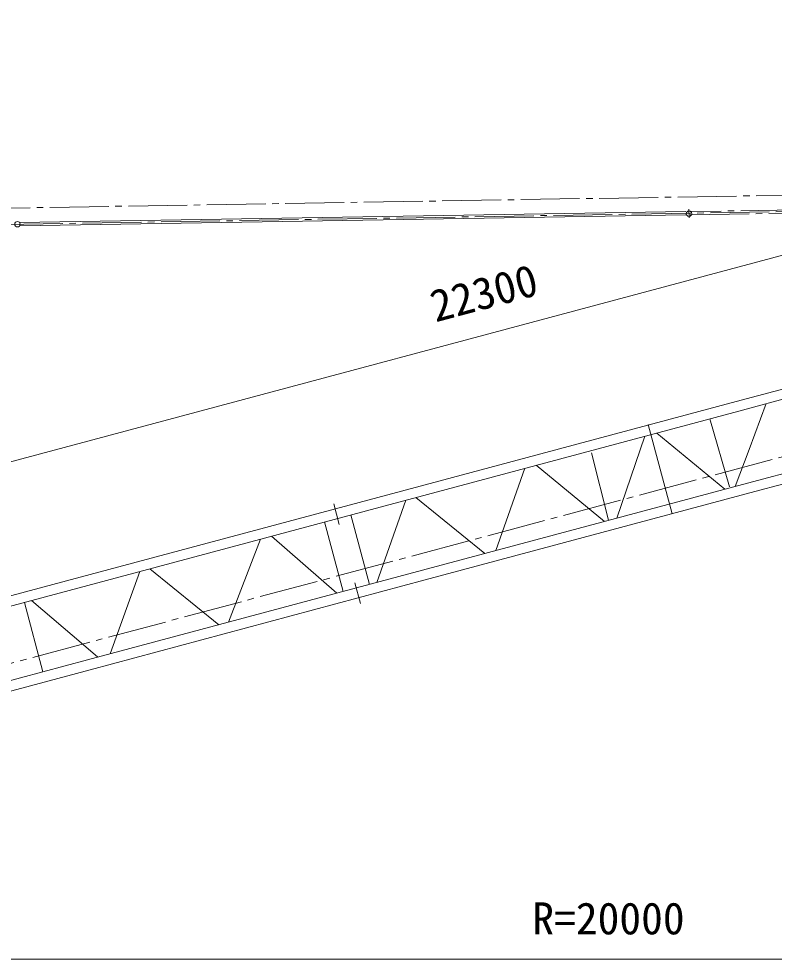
# Model space of a CAD drawing. Units: millimetres, scale not verified. Extents: x -17786 to 17808, y -24773 to 27267.
# Drawn here: x -7519 to -590, y 9153 to 17783 of the extents above; entities that cross this region are included whole.
import ezdxf
from ezdxf.enums import TextEntityAlignment as Align

# ---------------------------------------------------------------- set-up
doc = ezdxf.new("R2010")
doc.units = ezdxf.units.MM
doc.header["$LTSCALE"] = 60
doc.linetypes.add('CHAIN2', pattern=[12, 9, -1, 1, -1])
for name, color, linetype, lineweight in [('0-2_01 細線', 7, 'Continuous', 18), ('0-3_05 寸法', 7, 'Continuous', 18), ('0-4_10 当社外形線', 3, 'Continuous', 18), ('0-5_12 当社中心線', 3, 'CHAIN2', 18), ('0-7_20 躯体・土木、外形線', 1, 'Continuous', 18)]:
    doc.layers.add(name, color=color, linetype=linetype, lineweight=lineweight)
doc.styles.add('ＭＳ ゴシック', font='')
doc.styles.get('ＭＳ ゴシック').set_extended_font_data('MS Gothic')

msp = doc.modelspace()

# ---------------------------------------------------------------- linework, layer by layer
at = {"layer": '0-2_01 細線'}
for p, q in [((-4010.05, 13447.54), (-938.46, 14270.77)), ((-915.17, 14183.84), (-3986.76, 13360.61)), ((-1179.63, 14112.96), (-1001.61, 13487.72)), ((-1744.9, 14059.4), (-1525.51, 13240.62)), ((-1667.68, 13982.15), (-1044.09, 13465.99)), ((-2033.03, 13200.94), (-1776.85, 13952.9)), ((-947.77, 13491.81), (-820.56, 13830.78)), ((-2265.36, 13799.45), (-2108.48, 13180.72)), ((-3142.37, 12903.62), (-2876.56, 13658.16)), ((-2773.81, 13685.7), (-2147.01, 13170.39)), ((-3815.94, 12723.1), (-744.34, 13546.33)), ((-3876.73, 13390.1), (-3243.51, 12876.52)), ((-720.77, 13458.34), (-3791.94, 12633.55)), ((-10153.25, 11801.09), (-7081.65, 12624.32)), ((-7058.36, 12537.39), (-10129.95, 11714.16)), ((-7401.5, 12445.42), (-6924.39, 12037.43)), ((-7467.7, 12427.67), (-7297.05, 11790.12)), ((-9959.13, 11076.65), (-6887.54, 11899.87)), ((-6863.12, 11808.76), (-9934.3, 10983.97))]:
    msp.add_line(p, q, dxfattribs=at)
at = {"layer": '0-3_05 寸法'}
for p, q in [((-13184.64, 12218.79), (7582.76, 17783.39)), ((7991.49, 9153.04), (-11208.51, 9153.04))]:
    msp.add_line(p, q, dxfattribs=at)
at = {"layer": '0-4_10 当社外形線'}
for p, q in [((-1400, 16013.91), (-7511.38, 15913.25)), ((-7510.88, 15883.25), (-1399.5, 15983.91))]:
    msp.add_line(p, q, dxfattribs=at)
for centre in [(-1371.6, 15994.53), (-7531.13, 15897.92)]:
    msp.add_circle(centre, 25, dxfattribs=at)
at = {"layer": '0-5_12 当社中心線'}
for p, q in [((8423.96, 16310.64), (-7834.55, 16042.85)), ((8282.16, 16173.38), (-1360, 16014.57)), ((-1359.51, 15984.57), (8282.65, 16143.39)), ((-1372.3, 16036.97), (-1370.96, 15955.43))]:
    msp.add_line(p, q, dxfattribs=at)
msp.add_lwpolyline([(-14133.51, 15789.18), (8431.63, 16160.84), (-13108.51, 10389.18)], dxfattribs=at)
at = {"layer": '0-7_20 躯体・土木、外形線'}
for p, q in [((-938.46, 14270.77), (1129.78, 14825.08)), ((1153.07, 14738.15), (-915.17, 14183.84)), ((-820.56, 13830.78), (-662.69, 14251.5)), ((-744.34, 13546.33), (1323.93, 14100.65)), ((1347.23, 14013.72), (-720.77, 13458.34)), ((-7081.65, 12624.32), (-4010.05, 13447.54)), ((-3986.76, 13360.61), (-7058.36, 12537.39)), ((-4630.39, 13333.3), (-4579.06, 13141.65)), ((-4235.66, 12610.61), (-3969.85, 13365.14)), ((-4473.37, 13230.19), (-4302.61, 12592.67)), ((-4544.09, 12527.95), (-4714.85, 13165.48)), ((-5200.05, 13035.44), (-4602.74, 12512.23)), ((-5594.09, 12246.53), (-5302.5, 13007.98)), ((-6887.54, 11899.87), (-3815.94, 12723.1)), ((-6682.36, 11954.86), (-6407.39, 12711.85)), ((-6316.01, 12736.34), (-5682.7, 12222.78)), ((-3791.94, 12633.55), (-6863.12, 11808.76)), ((-4435.7, 12606.42), (-4385.21, 12417.92)), ((-6924.39, 12037.43), (-6793.12, 11925.18))]:
    msp.add_line(p, q, dxfattribs=at)

# ---------------------------------------------------------------- texts
at = {"layer": '0-3_05 寸法', "style": 'ＭＳ ゴシック'}
msp.add_text('22300', height=293.3, rotation=15, dxfattribs=at).set_placement((-3674.31, 14912.01), align=Align.BOTTOM_LEFT)
msp.add_text('R=20000', height=293.3, dxfattribs=at).set_placement((-2808.51, 9293.04), align=Align.BOTTOM_LEFT)

doc.saveas('drawing.dxf')
